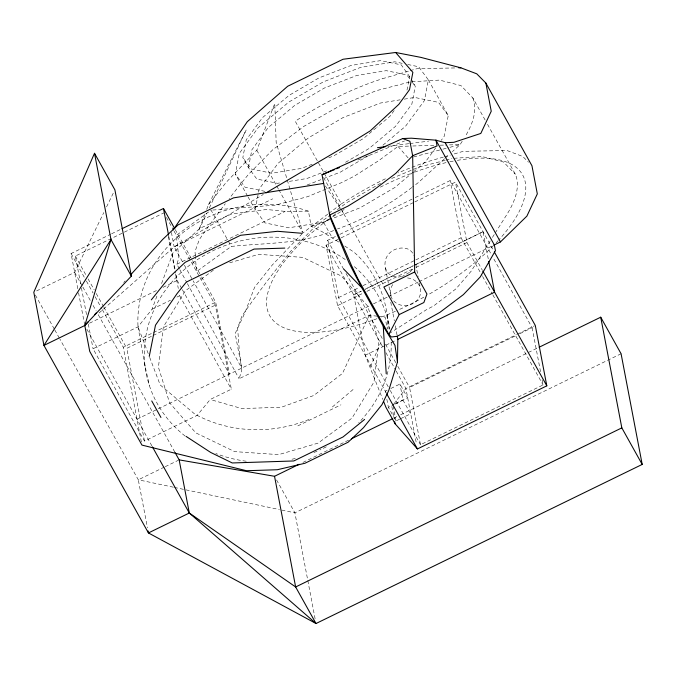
<?xml version="1.0" encoding="UTF-8"?>
<svg xmlns="http://www.w3.org/2000/svg" width="676" height="676" viewBox="0 0 676 676"><rect width="100%" height="100%" fill="white"/><g stroke="black" fill="none" stroke-linecap="round" stroke-linejoin="round"><path stroke-width="0.51" stroke-dasharray="3.38 2.54" d="M247.551 195.998L235.332 174.062L239.296 153.41L258.173 127.713L288.762 102.093L323.255 81.897L360.57 67.397L394.792 61.803L403.741 63.662M279.501 182.976L277.464 183.314L256.846 179.047L248.438 167.665L242.836 157.618L246.267 139.763L262.575 117.565L289.007 95.426L318.818 77.968L351.064 65.437L380.647 60.603L401.257 64.871L410.678 78.078M248.438 167.665L251.869 149.819L268.178 127.612L294.609 105.473L324.421 88.024L356.666 75.492L386.25 70.659L406.859 74.926L409.859 78.991M329.871 219.548L323.001 222.218L288.77 227.804L264.916 222.869L255.19 209.704L258.367 193.175M258.562 192.145L259.161 189.043L278.03 163.355L308.619 137.735L343.112 117.539L380.427 103.039L400.133 99.82M406.994 90.136L409.664 76.253M411.194 78.991L415.267 86.3L411.836 104.155L395.528 126.353L369.096 148.492L343.805 163.305M407.721 64.482L418.647 66.747L428.381 79.912L424.41 100.572L405.532 126.26L381.382 146.489M428.381 79.912L448.239 115.554L444.267 136.206L441.225 140.355M179.368 268.828L176.867 264.223L178.886 257.886L176.301 235.366L211.064 210.177L227.736 240.081M377.174 316.174L369.206 315.295L239.101 378.746L241.695 370.592L239.11 348.072L237.614 328.004L241.949 315.996A990.399 402.406 -29.1 0 1 291.153 250.762L315.413 226.181L328.908 216.041M174.062 231.141L215.314 305.163L231.344 389.19L210.185 399.508L197.172 415.351L144.478 441.056L93.043 348.757L138.022 326.812L152.049 309.219L157.55 294.398M161.589 283.531L172.971 252.9L199.902 228.319L231.75 213.937L266.648 209.492L285.204 211.385L308.433 211.157L311.222 226.333L321.869 231.547L338.845 242.076M204.879 214.199L198.685 230.465L206.755 213.396M206.704 209.416L208.521 204.625L246.208 129.953L209.002 208.656M208.521 204.625L226.249 182.275L256.804 150.258L274.786 103.428L276.163 142.391L302.882 232.941L327.953 214.013M370.38 366.789L380.951 342.149M369.206 315.295L342.521 373.363L313.715 395.519L281.52 407.197L241.94 408.6L210.185 399.508M36.588 290.925L74.656 272.352L103.791 212.585M106.563 206.898L113.965 191.714M462.207 141.292L460.128 144.596L452.362 151.652M490.21 240.96L471.299 271.017L456.063 288.762L433.688 305.898L426.387 309.743L389.106 333.623M492.432 237.428L494.655 233.896M495.212 233.009L506.89 214.453A137.397 55.821 -29.1 0 0 515.391 174.323L487.159 123.657M394.15 110.543L389.925 116.297L377.107 127.037M435.75 147.807L425.398 161.902L414.126 171.341M393.753 404.079L405.913 388.506L516.388 334.62M410.222 271.896L412.909 268.6M123.733 282.492L125.153 280.92M302.155 233.71L272.327 264.958L254.599 287.308L244.763 313.149L235.155 333.564L241.738 368.099L193.108 280.827M444.605 158.699L418.216 182.681L412.613 186.922M445.383 157.998L449.261 154.474M99.042 312.996L174.18 246.875L263.31 194.46M332.381 406.952L353.725 388.979M376.312 127.705L363.494 138.445L333.682 155.894L328.798 157.795M413.323 172.008L394.809 187.522L360.316 207.709L330.851 219.168M408.541 146.117L398.012 146.43L378.721 160.651L354.663 175.937L342.191 182.351L307.715 196.648L275.2 205.158L212.103 210.092M411.811 187.531C389.139 204.769 364.457 219.472 337.493 228.927M328.79 213.379L341.329 203.915L317.779 161.657M337.341 209.704L346.627 202.732L381.137 183.019M213.329 270.223L185.334 290.849L163.322 326.981L158.421 367.288L169.591 402.803L195.786 432.851L234.631 451.619L278.673 454.627L318.058 443.126L351.993 418.123L374.005 381.991L378.906 341.693L367.736 306.169L341.541 276.121L302.696 257.353L258.654 254.353L228.361 263.192M333.665 230.516C301.259 244.366 265.643 242.794 231.268 246.427L196.496 271.617L195.381 256.567M409.512 272.403L402.474 276.391M311.222 226.333L323.711 222.565L344.092 209.518M368.589 155.598L340.45 172.076L324.742 178.177M77.774 288.703L71.073 253.551L110.67 234.242M111.616 233.778L121.046 229.181M80.664 283.852L75.357 256.043L123.387 232.62M124.325 232.155L163.879 212.864M182.359 261.536L174.163 246.841L272.715 198.82M176.867 264.223L285.204 211.385M89.511 323.196L157.398 290.089M163.051 287.325L177.196 280.43L175.828 273.231M152.049 309.219L170.47 300.228M176.918 297.085L179.689 295.742L179.292 293.663M388.21 386.799L338.499 297.601L327.581 240.352L336.065 236.211M339.834 234.369L414.32 198.043M415.258 197.586L450.148 180.568L491.139 254.134M386.317 393.001L337.569 305.645L326.043 245.219L340.205 238.307M341.152 237.851L413.873 202.377M414.81 201.921L455.421 182.114L493.818 251.024M141.36 441.994L123.277 347.244L152.506 332.989M153.452 332.524L215.686 302.172L200.324 274.617M144.478 441.056L126.792 348.343L152.218 335.938M153.156 335.482L215.314 305.163M338.499 297.601L359.243 287.486M363.012 285.644L414.87 260.353M415.816 259.897L461.066 237.817L450.148 180.568M353.692 294.82L361.246 291.136L353.7 294.829L365.234 355.263L382.785 399.406M483.07 231.724L414.126 265.347L483.07 231.733L488.351 259.39M337.569 305.645L363.071 293.207M366.848 291.364L415.005 267.882M415.951 267.417L466.947 242.549L455.421 182.114M137.008 419.196L369.738 305.696M373.473 303.854L387.711 296.925M388.632 296.46L418.013 282.129M418.959 281.664L492.88 245.616M365.217 355.255L385.058 345.588M385.996 345.123L396.389 340.062M164.302 467.124L138.301 479.808L147.469 527.838M165.231 466.677L178.227 460.331M297.837 425.872L340.957 404.839M387.128 390.289L385.303 391.176L385.683 393.195M390.787 388.506L399.938 384.036L407.543 397.682L392.908 404.823M517.334 334.164L534.336 325.874M542.084 379.836L543.065 384.948L420.489 444.732L409.571 387.483L516.109 335.516M519.886 333.682L532.139 327.699L493.193 257.818M399.643 419.179L395.984 420.971L388.379 407.324L393.871 404.645M394.784 404.197L403.014 400.184L399.938 384.036M302.975 462.409L349.441 439.746M394.007 418.013L396.846 416.627M400.64 414.777L538.13 347.717M400.555 418.731L410.619 413.83L403.014 400.184M621.083 353.751L294.897 512.839L280.472 509.797M391.649 178.481L418.545 167.251L444.833 160.432M357.942 160.035L362.801 158.049M363.764 157.652L404.544 140.971M312.185 164.251L301.437 168.425L271.862 173.259L251.244 168.992L242.836 157.618M326.584 170.884L307.039 178.481L286.641 181.81M307.065 185.047L320.813 179.706M382.371 78.746L409.166 70.963M410.155 70.667L417.109 68.656L456.731 67.913M443.329 157.102L428.44 161.429A153.604 62.412 -29.1 0 0 398.232 172.895M444.326 156.815L450.284 155.083M454.247 153.934L463.187 151.339L506.975 150.511L522.827 156.494L528.438 162.181M413.551 156.959L441.901 149.438M442.915 149.168L448.991 147.554M450.005 147.284L460.128 144.596L445.391 145.036M445.839 160.17L451.906 158.598M404.282 99.144L414.658 97.445L438.513 102.38L448.239 115.554M401.578 276.535L397.987 277.109L392.536 276.07A14.771 13.343 -49.5 0 1 385.075 262.406C386.173 251.911 397.395 245.861 407.096 248.717A13.892 11.94 -70.6 0 1 413.932 255.596M387.889 146.362L408.777 143.684M409.817 143.549L428.609 141.149M453.959 158.277L482.115 156.553L503.569 162.037L515.391 174.323M412.757 145.999L433.806 145.374M440.127 145.188L444.335 145.061M378.163 316.292L385.075 317.12L387.171 328.502M264.933 191.342L245.058 187.227L235.332 174.062M173.335 487.193L138.301 479.808L59.927 339.166M174.357 487.413L279.441 509.577M344.785 246.039L354.131 252.275A119.238 107.737 -49.5 0 1 387.187 315.092L389.477 330.665M485.106 119.973L472.777 97.868L460.964 85.582L439.51 80.089L410.307 81.88L375.94 90.787L339.436 106.039L304.014 126.277L272.8 149.726L248.548 174.307A990.399 402.406 -29.1 0 0 229.139 198.727M398.012 146.43L408.49 158.302M412.267 82.235L415.267 86.3M325.393 185.968L341.279 209.932M341.845 210.785L343.543 213.354M466.947 242.549L482.309 270.104M461.066 237.817L482.081 275.521M482.588 276.442L492.331 293.916M492.838 294.837L543.065 384.948M317.264 160.736L295.251 121.232A153.604 62.412 -29.1 0 1 382.363 78.746M323.559 177.484L340.45 207.802M340.966 208.723L383.461 284.985M323.711 222.565L332.051 237.538M327.581 240.352L342.952 267.933M346.027 273.45L382.92 339.665M385.489 344.261L395.739 362.649M397.784 366.333L409.571 387.483M326.043 245.219L383.385 348.098M385.945 352.686L395.671 370.144M396.187 371.056L405.913 388.506L416.458 443.819M256.804 150.258L276.264 185.173M276.771 186.094L278.309 188.849M278.825 189.762L302.375 232.029M390.255 390.475L420.489 444.732M248.058 196.91L255.19 209.704M228.235 240.994L231.268 246.427M175.245 229.612L199.817 273.704M166.423 217.435L173.555 230.229M184.404 265.212L192.592 279.915M177.196 280.43L181.802 288.694M182.317 289.615L229.409 374.115L215.686 302.172M276.569 479.935L294.897 512.839L315.422 620.416M75.357 256.043L86.046 275.233M88.091 278.884L94.201 289.852M96.237 293.511L103.369 306.304M103.876 307.217L126.792 348.343M71.073 253.551L85.911 280.194M86.427 281.106L93.077 293.046M95.13 296.722L101.78 308.662M102.296 309.583L123.277 347.244M74.656 272.352L82.337 286.142M82.852 287.063L90.533 300.854M93.094 305.451L96.169 310.96M98.223 314.644L175.059 452.523M86.841 329.17L151.897 445.915M35.338 295.04L54.291 329.051M54.807 329.972L59.412 338.245M179.689 295.742L231.344 389.19M179.875 269.749L186.88 282.636M187.379 283.557L239.101 378.746M308.433 211.157A124.038 112.326 -10.8 0 0 138.022 326.812L149.295 356.37M149.675 357.359L160.195 384.94L194.713 414.033L197.172 415.351A124.038 112.326 -10.8 0 0 309.177 419.365M138.022 326.812L144.579 363.933L149.481 385.861M144.579 363.933L145.07 366.257M415.74 264.265L418.106 276.645M532.139 327.699L540.918 373.701M419.281 282.805L420.278 288.018M388.337 283.168L385.489 268.093M389.03 286.801L390.686 295.488M390.779 302.164L394.328 320.787M395.291 325.798L397.049 335.042M393.094 405.837L395.984 420.971M391.835 406.538L394.159 418.714M386.841 399.246L388.379 407.324M171.425 232.451L174.163 246.841M168.763 236.237L175.042 269.124M168.425 236.693L175.338 272.952M175.532 273.983L178.303 288.483M81.45 287.976L86.553 314.762M88.328 324.032L93.043 348.757M78.551 292.793L84.601 324.472M195.305 255.562L195.001 251.548L199.335 239.541A990.399 402.406 -29.1 0 1 225.285 203.755M387.187 315.092L387.948 329.17M391.15 342.09A123.843 112.148 -10.8 0 1 358.728 422.745M326.271 446.836A123.843 112.148 -10.8 0 1 319.849 449.979M317.027 451.23A123.843 112.148 -10.8 0 1 312.211 453.19M295.294 458.472A123.843 112.148 -10.8 0 1 290.215 459.595M246.25 461.218A123.843 112.148 -10.8 0 1 215.838 453.52M185.106 436.037A123.843 112.148 -10.8 0 1 174.264 279.374A123.843 112.148 -10.8 0 1 346.289 260.294M354.368 266.657A123.843 112.148 -10.8 0 1 389.815 328.764M472.777 97.868A137.397 55.821 -29.1 0 1 464.911 136.983M407.543 277.946A15.261 13.824 -10.8 0 1 419.965 295.513A15.261 13.824 -10.8 0 1 398.375 304.251A15.261 13.824 -10.8 0 1 393.466 283.65M457.339 160.339A144.715 58.795 -29.1 0 1 498.694 240.073M498.06 240.766A144.715 58.795 -29.1 0 1 496.125 242.836M493.455 245.599A144.715 58.795 -29.1 0 1 428.347 294.643M423.844 297.178A144.715 58.795 -29.1 0 1 397.218 310.47M395.375 311.29A144.715 58.795 -29.1 0 1 381.517 317.002M376.938 318.726A144.715 58.795 -29.1 0 1 269.073 314.416A144.715 58.795 -29.1 0 1 329.119 218.787M333.116 215.838A144.715 58.795 -29.1 0 1 337.197 212.923M380.334 187.142A144.715 58.795 -29.1 0 1 413.551 172.541M414.472 172.203A144.715 58.795 -29.1 0 1 449.033 161.953M449.971 161.75A144.715 58.795 -29.1 0 1 455.523 160.66M341.329 203.907A153.604 62.412 -29.1 0 1 386.976 178.033M413.188 265.812L365.023 289.294L413.197 265.812"/><path stroke-width="1.01" d="M539.085 347.253L600.719 317.196L621.083 353.751L642.2 464.429L316.013 623.517L148.441 532.942L43.94 345.419L33.8 292.285L94.513 153.266L110.974 239.558L84.796 325.494L89.747 351.427L141.952 445.095L246.52 470.724L277.287 469.735L304.969 463.263L348.089 442.231L363.502 427.688L381.991 404.654L388.759 390.483L397.471 362.066L397.834 339.149L397.243 336.073M149.269 356.269L155.472 325.19L177.036 293.629L186.297 282.103L254.024 249.072L284.799 248.1M402.659 138.555L411.338 138.191L435.978 140.194L494.333 244.915L495.432 250.678L480.239 276.966L463.398 294.609L439.882 312.363L397.285 336.276L391.362 336.994L388.835 334.358L399.212 314.568L423.86 302.544L426.953 294.035L414.667 271.989L412.656 155.7L409.909 141.309L402.659 138.555L322.021 174.729L330.268 217.917L348.926 262.744L361.761 287.672L383.241 326.221L394.978 345.377L397.471 362.066M173.2 229.857L247.306 121.68L287.672 86.266L343.053 59.251L395.637 52.483L420.81 57.367L460.897 67.828L476.749 73.811L485.867 83.055L531.944 165.738L537.319 193.911L526.883 216.126L500.46 241.915L493.826 245.151M151.306 299.874L169.794 276.847L185.207 262.296L240.588 235.282L277.549 231.293L302.223 233.305M84.796 325.494L131.347 276.112L110.974 239.558L43.94 345.419L84.796 325.494L88.345 321.615M94.716 314.568L96.136 313.005M130.814 274.667L162.662 239.448L178.075 224.897L233.457 197.891L323.686 183.399M364.618 419.424L343.036 436.958L293.806 460.964L232.248 462.959L210.701 452.447L186.094 436.392M266.04 192.854L346.087 145.813L370.203 130.907L398.815 104.374L409.495 89.722L412.875 72.357L395.637 52.483M121.984 228.725L163.474 208.487L174.738 228.691M414.667 271.989L383.858 287.013L399.212 314.568M397.327 339.597L494.595 292.167L488.731 261.426M152.413 446.836L189.297 513.016L316.013 623.517L295.64 586.971L189.297 513.016L148.441 532.942L148.052 530.905M175.059 452.523L179.157 459.883L274.532 476.284L299.181 464.26M351.334 438.825L392.105 418.934M383.571 401.367L385.911 407.256L395.122 423.793L417.438 448.94L546.808 385.844L535.274 325.41L494.333 251.937M600.719 317.196L621.827 427.883L295.64 586.971L274.532 476.284M322.021 174.729L334.645 169.566M336.589 168.772L339.496 167.58M377.445 147.698L385.802 146.624M435.927 140.211L445.171 142.695L453.875 142.323L480.805 133.442L491.241 111.227L485.867 83.055M458.818 67.87L460.897 67.828M343.298 268.651L361.761 287.672M621.827 427.883L642.2 464.429M445.171 142.695L500.46 241.915M482.816 271.025L546.808 385.844M388.835 334.358L358.128 279.256L351.435 265.355L329.711 215.01L348.199 205.986L372.299 191.097L395.815 173.343L412.656 155.7L437.076 145.957L435.978 140.194M386.731 393.838L417.438 448.94M94.513 153.266L114.886 189.821L131.347 276.112M151.745 400.961L160.947 417.472M394.733 421.765L395.122 423.793M163.474 208.487L168.569 235.206M179.157 459.883L189.297 513.016M383.241 326.221L386.233 373.845"/></g></svg>
